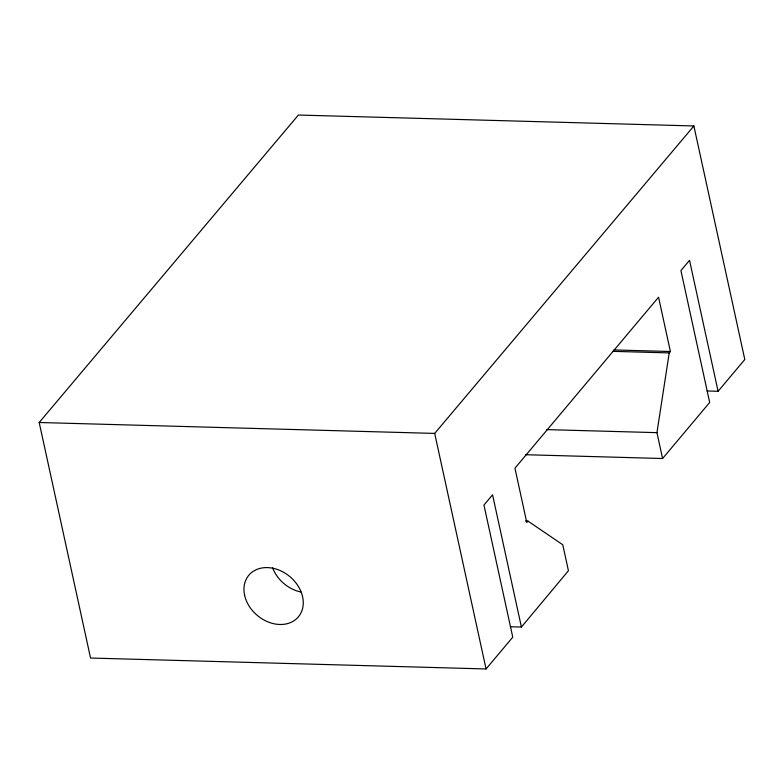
<?xml version="1.0" encoding="UTF-8"?>
<svg xmlns="http://www.w3.org/2000/svg" width="784" height="784" viewBox="0 0 784 784"><rect width="100%" height="100%" fill="white"/><g stroke="black" fill="none" stroke-linecap="round" stroke-linejoin="round"><path stroke-width="1.18" d="M525.447 454.72L662.588 458.513L656.953 432.65L669.222 352.908L670.398 351.506L658.56 297.205L514.941 468.185L526.779 522.487L527.955 521.086L562.775 544.772L568.429 570.723L521.409 627.063L510.384 626.759M707.07 390.981L718.095 391.285L744.8 359.493L693.879 125.959L298.381 115.042L39.2 422.498L90.552 658.041L486.06 668.958L512.765 637.176L483.953 505.063L492.568 494.812L521.409 627.063M662.588 458.513L709.677 402.457L680.924 270.578L689.538 260.317L718.095 391.285M39.2 422.498L434.699 433.415L693.879 125.959M614.068 349.948L670.398 351.506M612.892 351.35L669.222 352.908M546.752 429.612L656.953 432.65M525.505 521.017L527.955 521.086M434.699 433.415L486.06 668.958M300.997 592.047A32.36 25.343 40 0 1 272.548 567.694M244.598 595.232A32.36 25.343 40 0 0 293.471 621.075A32.36 25.343 40 0 0 282.73 571.801A32.36 25.343 40 0 0 244.598 595.232"/></g></svg>
